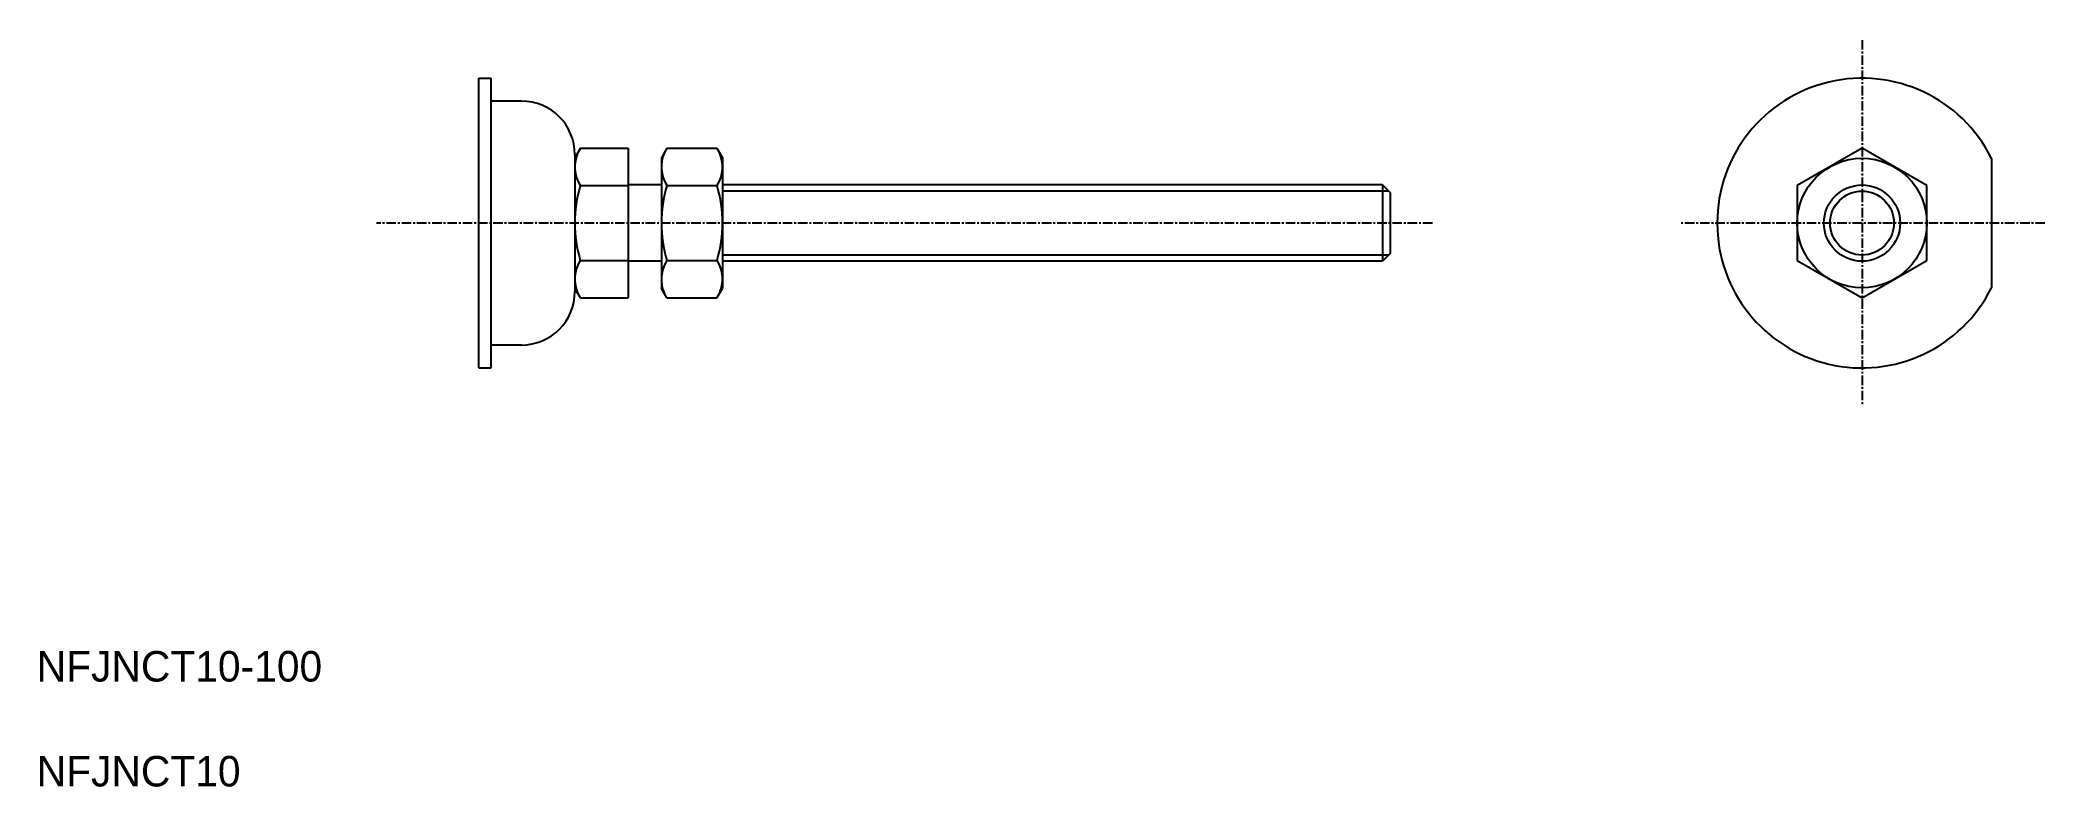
# Model space of a CAD drawing. Extents: x 0 to 264, y 0 to 98.
import ezdxf

# ---------------------------------------------------------------- set-up
doc = ezdxf.new("R2010")
doc.units = 0
doc.linetypes.add('CENTER', pattern=[2, 1.25, -0.25, 0.25, -0.25])
doc.layers.get('0').update_dxf_attribs({"linetype": 'CONTINUOUS'})
doc.layers.add('CENTER', color=1, linetype='CENTER')

msp = doc.modelspace()

# ---------------------------------------------------------------- linework, layer by layer
at = {"color": 7, "linetype": 'CONTINUOUS'}
for p, q in [((58.01, 54.9), (58.01, 92.9)), ((59.61, 54.9), (59.61, 92.9)), ((63.61, 89.9), (59.61, 89.9)), ((71.33, 83.72), (70.61, 82.48)), ((70.61, 82.9), (70.61, 64.9)), ((70.61, 82.48), (70.61, 65.33)), ((71.33, 83.72), (77.61, 83.72)), ((77.61, 83.72), (77.61, 64.09)), ((82.69, 83.72), (81.98, 82.48)), ((81.98, 82.48), (81.98, 65.33)), ((82.69, 83.72), (89.26, 83.72)), ((89.26, 83.72), (89.98, 82.48)), ((89.98, 82.48), (89.98, 65.33)), ((239.51, 83.72), (231.01, 78.81)), ((256.51, 82.39), (256.51, 65.42)), ((71.33, 78.81), (77.61, 78.81)), ((81.98, 78.9), (77.61, 78.9)), ((82.69, 78.81), (89.26, 78.81)), ((176.61, 78.9), (89.98, 78.9)), ((177.61, 77.9), (176.61, 78.9)), ((176.61, 78.9), (176.61, 68.9)), ((177.61, 77.9), (177.61, 69.9)), ((231.01, 78.81), (231.01, 68.99)), ((71.33, 68.99), (77.61, 68.99)), ((81.98, 68.9), (77.61, 68.9)), ((82.69, 68.99), (89.26, 68.99)), ((176.61, 68.9), (89.98, 68.9)), ((177.61, 69.9), (176.61, 68.9)), ((71.33, 64.09), (70.61, 65.33)), ((71.33, 64.09), (77.61, 64.09)), ((82.69, 64.09), (81.98, 65.33)), ((82.69, 64.09), (89.26, 64.09)), ((89.26, 64.09), (89.98, 65.33)), ((63.61, 57.9), (59.61, 57.9)), ((58.01, 54.9), (59.61, 54.9)), ((59.61, 54.97), (59.61, 54.97))]:
    msp.add_line(p, q, dxfattribs=at)
for p, q in [((58.01, 92.9), (59.61, 92.9)), ((248.01, 78.81), (239.51, 83.72)), ((248.01, 68.99), (248.01, 78.81)), ((231.01, 68.99), (239.51, 64.09)), ((239.51, 64.09), (248.01, 68.99))]:
    msp.add_line(p, q)
at = {"color": 3, "linetype": 'CONTINUOUS'}
for points in [[(177.42, 78.09), (89.98, 78.09)], [(177.42, 69.71), (89.98, 69.71)]]:
    msp.add_lwpolyline(points, dxfattribs=at)
at = {"color": 7, "linetype": 'CONTINUOUS'}
for radius in [8.5, 5]:
    msp.add_circle((239.51, 73.9), radius, dxfattribs=at)
at = {"color": 3, "linetype": 'CONTINUOUS'}
msp.add_circle((239.51, 73.9), 4.19, dxfattribs=at)
at = {"color": 7, "linetype": 'CONTINUOUS'}
for centre, radius, start, end in [((239.51, 73.9), 19, 26.5254, 333.4746), ((63.61, 82.9), 7, 0, 90), ((75.25, 81.29), 4.64, 156.0337, 212.2601), ((86.61, 81.29), 4.64, 156.0337, 212.2601), ((85.34, 81.29), 4.64, 327.7399, 23.9663), ((87.79, 73.9), 17.18, 163.4002, 196.5998), ((99.15, 73.9), 17.18, 163.4002, 196.5998), ((72.8, 73.9), 17.18, 343.4002, 16.5998), ((75.25, 66.52), 4.64, 147.7399, 203.9663), ((86.61, 66.52), 4.64, 147.7399, 203.9663), ((85.34, 66.52), 4.64, 336.0337, 32.2601), ((63.61, 64.9), 7, 270, 0)]:
    msp.add_arc(centre, radius, start, end, dxfattribs=at)
at = {"layer": 'CENTER', "color": 1, "linetype": 'CENTER'}
for p, q in [((239.51, 97.9), (239.51, 49.9)), ((183.14, 73.9), (44.57, 73.9)), ((263.51, 73.9), (215.51, 73.9))]:
    msp.add_line(p, q, dxfattribs=at)

# ---------------------------------------------------------------- texts
at = {"color": 7, "linetype": 'CONTINUOUS'}
for s, p in [('NFJNCT10-100', (0, 13.76)), ('NFJNCT10', (0, 0))]:
    msp.add_text(s, height=4, dxfattribs=at).set_placement(p)

doc.saveas('drawing.dxf')
